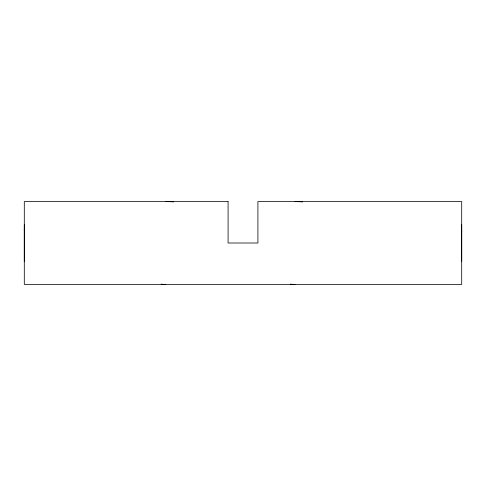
<?xml version="1.0" encoding="UTF-8"?>
<svg xmlns="http://www.w3.org/2000/svg" width="486" height="486" viewBox="0 0 486 486"><rect width="100%" height="100%" fill="white"/><g stroke="black" fill="none" stroke-linecap="round" stroke-linejoin="round"><path stroke-width="0.73" d="M24.3 261.225L24.3 224.775M461.7 261.189L461.7 224.775M24.312 230.394A18.031 1.901 83.9 0 1 24.567 226.203M461.694 230.394A18.031 1.901 -83.9 0 1 461.433 237.004M165.775 201.587A18.018 1.829 5.9 0 1 173.459 201.909M165.775 284.407A18.018 1.829 -5.9 0 1 161.231 284.085M295.002 201.593A18.018 1.829 5.9 0 1 302.687 201.909M295.002 284.407A18.018 1.829 -5.9 0 1 290.458 284.091M228.092 201.581L24.3 201.581L24.3 284.419L461.7 284.419L461.7 201.581L257.908 201.581L257.914 243L228.086 243L228.086 201.581"/></g></svg>
